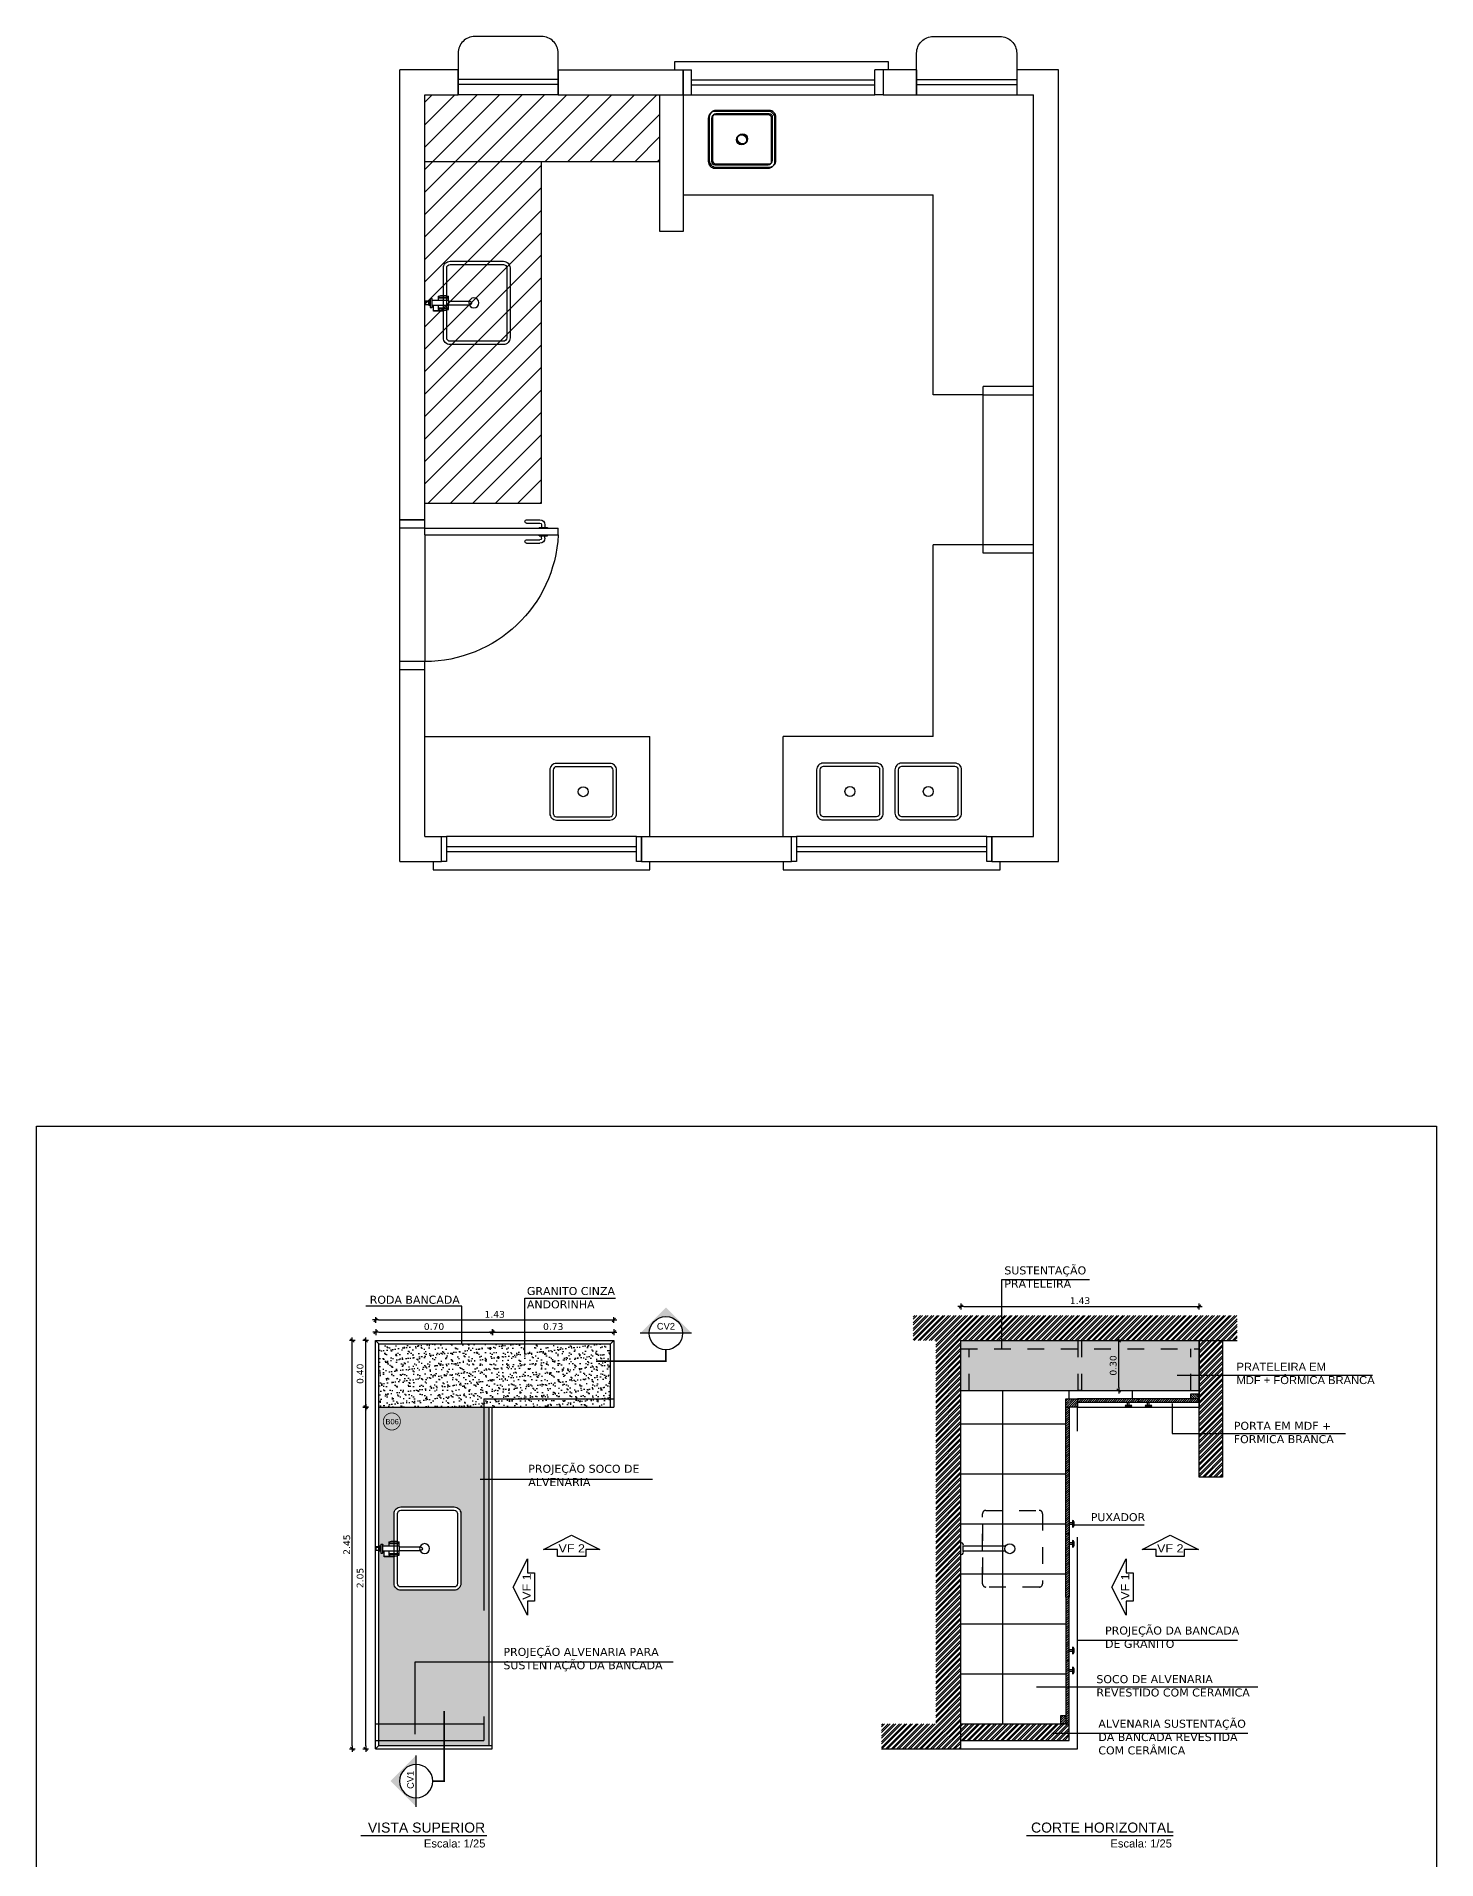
# Model space of a CAD drawing. Extents: x -36 to 357, y 137 to 237.
# Drawn here: x 5.25 to 13.65, y 149.38 to 160.32 of the extents above; entities that cross this region are included whole.
import ezdxf

# ---------------------------------------------------------------- set-up
doc = ezdxf.new("R2010")
doc.units = 0
doc.header["$LTSCALE"] = 0.01
for name, pattern in [('CONTINU', [0]), ('DASHDOT', [25.4, 12.7, -6.35, 0, -6.35]), ('HIDDEN', [9.525, 6.35, -3.175])]:
    doc.linetypes.add(name, pattern=pattern)
doc.layers.get('0').update_dxf_attribs({"linetype": 'CONTINUOUS'})
doc.layers.get('DEFPOINTS').update_dxf_attribs({"linetype": 'CONTINUOUS'})
for name, color, linetype in [('01', 1, 'CONTINUOUS'), ('A-AREAS', 2, 'CONTINUOUS'), ('A-COTAS', 1, 'CONTINUOUS'), ('A-HACHURAPARED', 254, 'CONTINUOUS'), ('A-PORTA', 3, 'CONTINUOUS'), ('A-SOLEIRA', 1, 'CONTINUOUS'), ('AR-ALV', 5, 'CONTINUOUS'), ('AR-BNC', 251, 'CONTINUOUS'), ('AR-PRJ-COB', 2, 'HIDDEN'), ('ARQ-ALV-CORTE', 3, 'CONTINUOUS'), ('ARQ-ALV-VISTA2', 2, 'CONTINUOUS'), ('ARQ-BNC-VISTA', 1, 'CONTINUOUS'), ('ARQ-CTA-1_025', 1, 'CONTINUOUS'), ('ARQ-EQP-VISTA', 1, 'CONTINUOUS'), ('ARQ-SMB-1_025', 1, 'CONTINUOUS'), ('ARQ-SMB-1_100', 1, 'CONTINUOUS'), ('ARQ-TXT-1_025', 2, 'CONTINUOUS'), ('ARQ-TXT-1_075', 2, 'CONTINUOUS'), ('ARQ_CORTE1', 3, 'CONTINUOUS'), ('BL-SAN-01', 1, 'CONTINUOUS'), ('REV-FNDE', 10, 'CONTINUOUS')]:
    doc.layers.add(name, color=color, linetype=linetype)
doc.styles.add('A16-E50', font='arial.ttf', dxfattribs={"height": 0.08})
doc.styles.add('A26', font='arial.ttf', dxfattribs={"height": 0.26})
doc.styles.add('ESC-50-A20', font='arial.ttf', dxfattribs={"height": 0.1})
doc.styles.add('FNDE Texto Cota 0025', font='verdana.ttf', dxfattribs={"height": 0.04})
doc.dimstyles.new('FNDE 1-0025', dxfattribs={"dimscale": 5, "dimtxt": 0.04, "dimasz": 0.0035, "dimexe": 0.15, "dimexo": 0.15, "dimgap": 0.0025, "dimtad": 1, "dimzin": 1, "dimdsep": 46, "dimtxsty": 'FNDE Texto Cota 0025', "dimblk": 'tic', "dimcen": 0.015, "dimdle": 0.15, "dimse1": 1, "dimse2": 1, "dimclrd": 251, "dimclre": 251, "dimclrt": 256, "dimaunit": 1, "dimadec": 3, "dimazin": 0, "dimtfac": 1, "dimtix": 1, "dimtmove": 2, "dimatfit": 3, "dimfxl": 0.15, "dimtvp": 1, "dimtolj": 1, "dimtzin": 0, "dimarcsym": 0})
pattern_1 = [(37.5, (43.05877, -20.55832), (-0.001600031, 0.048941324), [0, -0.038608, 0, -0.04318, 0, -0.041275]), (7.5, (43.05877, -20.55832), (0.044952328, 0.07168251), [0, -0.020828, 0, -0.034798, 0, -0.013335]), (327.5, (43.027527, -20.55832), (0.079099237, 0.000143718), [0, -0.0127, 0, -0.04572, 0, -0.05969]), (317.5, (43.02753, -20.55832), (0.076355645, 0.022292932), [0, -0.00635, 0, -0.029972, 0, -0.03429])]
pattern_2 = [(45, (40.482334, 2.232962), (-0.0067351921, 0.0067351921), [])]
pattern_3 = [(45, (0, -4.965189), (-0.0067351921, 0.0067351921), [])]

# ---------------------------------------------------------------- blocks, each defined once
blk = doc.blocks.new('cuba50x40')
at = {"layer": 'ARQ-EQP-VISTA'}
for points in [[(0.563, 0.04), (0.563, 0.36, 0.414214), (0.523, 0.4), (0.103, 0.4, 0.414214), (0.063, 0.36), (0.063, 0.04, 0.414214), (0.103, 0), (0.523, 0, 0.414214)], [(0.543, 0.04), (0.543, 0.36, 0.414214), (0.523, 0.38), (0.103, 0.38, 0.414214), (0.083, 0.36), (0.083, 0.04, 0.414214), (0.103, 0.02), (0.523, 0.02, 0.414214)]]:
    blk.add_lwpolyline(points, format="xyb", close=True, dxfattribs=at)
blk.add_circle((0.313, 0.183), 0.03, dxfattribs=at)
blk = doc.blocks.new('torneira eletrica')
at = {"layer": 'AR-BNC'}
blk.add_line((217.617, -40.824), (217.587, -40.824), dxfattribs=at)
at = {"layer": 'BL-SAN-01', "linetype": 'CONTINU'}
for p, q in [((217.557, -40.854), (217.532, -40.854)), ((217.538, -40.854), (217.538, -40.914)), ((217.542, -40.854), (217.542, -40.914)), ((217.612, -40.854), (217.587, -40.854)), ((217.602, -40.854), (217.602, -40.914)), ((217.606, -40.854), (217.606, -40.914)), ((217.557, -40.914), (217.532, -40.914)), ((217.612, -40.914), (217.587, -40.914))]:
    blk.add_line(p, q, dxfattribs=at)
for points in [[(217.557, -40.796), (217.587, -40.796)], [(217.557, -40.804), (217.557, -40.796)], [(217.562, -40.774), (217.563, -40.773)], [(217.562, -40.796), (217.562, -40.774)], [(217.562, -40.774), (217.582, -40.774)], [(217.562, -40.795), (217.582, -40.795)], [(217.563, -40.773), (217.565, -40.773)], [(217.563, -40.774), (217.563, -40.795)], [(217.565, -40.773), (217.581, -40.773)], [(217.583, -40.774), (217.581, -40.773)], [(217.582, -40.774), (217.582, -40.795)], [(217.583, -40.795), (217.582, -40.795)], [(217.583, -40.796), (217.583, -40.774)], [(217.587, -40.804), (217.587, -40.796)], [(217.545, -40.804), (217.545, -40.815)], [(217.545, -40.804), (217.599, -40.804)], [(217.598, -40.816), (217.547, -40.816)], [(217.557, -40.914), (217.557, -40.816)], [(217.587, -40.914), (217.587, -40.816)], [(217.599, -40.804), (217.599, -40.815)], [(217.557, -40.914), (217.587, -40.914)], [(217.562, -40.914), (217.562, -41.043)], [(217.583, -40.914), (217.583, -41.043)], [(217.571, -41.053), (217.572, -41.053)]]:
    blk.add_lwpolyline(points, dxfattribs=at)
for points in [[(217.545, -40.815, 0.414208), (217.547, -40.816)], [(217.598, -40.816, 0.414212), (217.599, -40.815)], [(217.562, -41.043, 1), (217.583, -41.043)]]:
    blk.add_lwpolyline(points, format="xyb", dxfattribs=at)
blk.add_lwpolyline([(217.617, -40.884), (217.622, -40.884), (217.622, -40.824), (217.617, -40.824)], close=True, dxfattribs=at)
for centre, start, end in [((217.619, -40.884), 161.144, 198.9933), ((217.525, -40.884), 341.0067, 18.856)]:
    blk.add_arc(centre, 0.0925, start, end, dxfattribs=at)
blk = doc.blocks.new('tic')
at = {"color": 251}
for p, q in [((-1, 0), (1, 0)), ((0, -1), (0, 1))]:
    blk.add_line(p, q, dxfattribs=at)
blk.add_line((-0.6, -0.6), (0.6, 0.6))
blk = doc.blocks.new('*D27')
at = {"layer": 'ARQ-CTA-1_025', "color": 251, "lineweight": -2}
blk.add_line((7.227, 150.062), (7.227, 152.077), dxfattribs=at)
at = {"layer": 'DEFPOINTS', "color": 0}
for p in [(7.227, 152.095), (7.306, 152.095, -2), (7.286, 150.045, -2)]:
    blk.add_point(p, dxfattribs=at)
at = {"layer": 'ARQ-CTA-1_025', "color": 251, "lineweight": -2, "xscale": 0.0175, "yscale": 0.0175, "zscale": 0.0175}
for p, rotation in [((7.227, 152.095), 90), ((7.227, 150.045), 270)]:
    blk.add_blockref('tic', p, dxfattribs=dict(at, rotation=rotation))
at = {"layer": 'ARQ-CTA-1_025', "insert": (7.194, 151.07), "char_height": 0.04, "attachment_point": 5, "rotation": 90, "style": 'FNDE Texto Cota 0025'}
blk.add_mtext('\\A1;2.05', dxfattribs=at)
blk = doc.blocks.new('*D28')
at = {"layer": 'ARQ-CTA-1_025', "color": 251, "lineweight": -2}
blk.add_line((7.227, 152.112), (7.227, 152.477), dxfattribs=at)
at = {"layer": 'DEFPOINTS', "color": 0}
for p in [(7.227, 152.495), (7.286, 152.495, -2), (7.306, 152.095, -2)]:
    blk.add_point(p, dxfattribs=at)
at = {"layer": 'ARQ-CTA-1_025', "color": 251, "lineweight": -2, "xscale": 0.0175, "yscale": 0.0175, "zscale": 0.0175}
for p, rotation in [((7.227, 152.495), 90), ((7.227, 152.095), 270)]:
    blk.add_blockref('tic', p, dxfattribs=dict(at, rotation=rotation))
at = {"layer": 'ARQ-CTA-1_025', "insert": (7.194, 152.295), "char_height": 0.04, "attachment_point": 5, "rotation": 90, "style": 'FNDE Texto Cota 0025'}
blk.add_mtext('\\A1;0.40', dxfattribs=at)
blk = doc.blocks.new('*D29')
at = {"layer": 'ARQ-CTA-1_025', "color": 251, "lineweight": -2}
blk.add_line((7.147, 150.062), (7.147, 152.477), dxfattribs=at)
at = {"layer": 'DEFPOINTS', "color": 0}
for p in [(7.147, 152.495), (7.3, 152.495, -2), (7.3, 150.045, -2)]:
    blk.add_point(p, dxfattribs=at)
at = {"layer": 'ARQ-CTA-1_025', "color": 251, "lineweight": -2, "xscale": 0.0175, "yscale": 0.0175, "zscale": 0.0175}
for p, rotation in [((7.147, 152.495), 90), ((7.147, 150.045), 270)]:
    blk.add_blockref('tic', p, dxfattribs=dict(at, rotation=rotation))
at = {"layer": 'ARQ-CTA-1_025', "insert": (7.114, 151.27), "char_height": 0.04, "attachment_point": 5, "rotation": 90, "style": 'FNDE Texto Cota 0025'}
blk.add_mtext('\\A1;2.45', dxfattribs=at)
blk = doc.blocks.new('*D30')
at = {"layer": 'ARQ-CTA-1_025', "color": 251, "lineweight": -2}
blk.add_line((7.305, 152.545), (7.97, 152.545), dxfattribs=at)
at = {"layer": 'DEFPOINTS', "color": 0}
for p in [(7.987, 152.545), (7.287, 152.444, -2), (7.987, 152.044, -2)]:
    blk.add_point(p, dxfattribs=at)
at = {"layer": 'ARQ-CTA-1_025', "color": 251, "lineweight": -2, "xscale": 0.0175, "yscale": 0.0175, "zscale": 0.0175, "rotation": 180}
blk.add_blockref('tic', (7.287, 152.545), dxfattribs=at)
at = {"layer": 'ARQ-CTA-1_025', "color": 251, "lineweight": -2, "xscale": 0.0175, "yscale": 0.0175, "zscale": 0.0175}
blk.add_blockref('tic', (7.987, 152.545), dxfattribs=at)
at = {"layer": 'ARQ-CTA-1_025', "insert": (7.637, 152.578), "char_height": 0.04, "attachment_point": 5, "style": 'FNDE Texto Cota 0025'}
blk.add_mtext('\\A1;0.70', dxfattribs=at)
blk = doc.blocks.new('*D31')
at = {"layer": 'ARQ-CTA-1_025', "color": 251, "lineweight": -2}
blk.add_line((8.005, 152.545), (8.7, 152.545), dxfattribs=at)
at = {"layer": 'DEFPOINTS', "color": 0}
for p in [(8.717, 152.545), (8.717, 152.444, -2), (7.987, 152.044, -2)]:
    blk.add_point(p, dxfattribs=at)
at = {"layer": 'ARQ-CTA-1_025', "color": 251, "lineweight": -2, "xscale": 0.0175, "yscale": 0.0175, "zscale": 0.0175, "rotation": 180}
blk.add_blockref('tic', (7.987, 152.545), dxfattribs=at)
at = {"layer": 'ARQ-CTA-1_025', "color": 251, "lineweight": -2, "xscale": 0.0175, "yscale": 0.0175, "zscale": 0.0175}
blk.add_blockref('tic', (8.717, 152.545), dxfattribs=at)
at = {"layer": 'ARQ-CTA-1_025', "insert": (8.352, 152.578), "char_height": 0.04, "attachment_point": 5, "style": 'FNDE Texto Cota 0025'}
blk.add_mtext('\\A1;0.73', dxfattribs=at)
blk = doc.blocks.new('*D32')
at = {"layer": 'ARQ-CTA-1_025', "color": 251, "lineweight": -2}
blk.add_line((7.304, 152.618), (8.699, 152.618), dxfattribs=at)
at = {"layer": 'DEFPOINTS', "color": 0}
for p in [(8.716, 152.618), (7.286, 152.41, -2), (8.716, 152.41, -2)]:
    blk.add_point(p, dxfattribs=at)
at = {"layer": 'ARQ-CTA-1_025', "color": 251, "lineweight": -2, "xscale": 0.0175, "yscale": 0.0175, "zscale": 0.0175, "rotation": 180}
blk.add_blockref('tic', (7.286, 152.618), dxfattribs=at)
at = {"layer": 'ARQ-CTA-1_025', "color": 251, "lineweight": -2, "xscale": 0.0175, "yscale": 0.0175, "zscale": 0.0175}
blk.add_blockref('tic', (8.716, 152.618), dxfattribs=at)
at = {"layer": 'ARQ-CTA-1_025', "insert": (8.001, 152.651), "char_height": 0.04, "attachment_point": 5, "style": 'FNDE Texto Cota 0025'}
blk.add_mtext('\\A1;1.43', dxfattribs=at)
blk = doc.blocks.new('FNDE-Ind Corte-1_025')
blk.add_hatch(color=251).paths.add_polyline_path([(242.46, -6.253), (242.514, -6.253, -1), (242.714, -6.253), (242.768, -6.253), (242.614, -6.099)])
at = {"color": 251, "linetype": 'Continuous'}
blk.add_line((242.768, -6.253), (242.46, -6.253), dxfattribs=at)
blk.add_circle((242.614, -6.253), 0.1, dxfattribs=at)
blk = doc.blocks.new('A$C24323779')
at = {"layer": 'ARQ-EQP-VISTA'}
for points in [[(0.04, 0), (0.3, 0, 0.414214), (0.34, 0.04), (0.34, 0.36, 0.414214), (0.3, 0.4), (0.04, 0.4, 0.414214), (0, 0.36), (0, 0.04, 0.414214)], [(0.04, 0.02), (0.3, 0.02, 0.414214), (0.32, 0.04), (0.32, 0.36, 0.414214), (0.3, 0.38), (0.04, 0.38, 0.414214), (0.02, 0.36), (0.02, 0.04, 0.414214)]]:
    blk.add_lwpolyline(points, format="xyb", close=True, dxfattribs=at)
blk.add_circle((0.17, 0.2), 0.03, dxfattribs=at)
blk = doc.blocks.new('P-PM801')
at = {"layer": 'A-PORTA', "color": 1}
for p, q in [((-0.095, 0.835), (-0.095, 0.885)), ((-0.095, 0.885), (-0.09, 0.885)), ((-0.045, 0.885), (-0.05, 0.885)), ((-0.045, 0.835), (-0.045, 0.885)), ((-0.14, 0.76), (-0.14, 0.84)), ((-0.12, 0.76), (-0.12, 0.84)), ((-0.11, 0.87), (-0.095, 0.87)), ((-0.11, 0.85), (-0.095, 0.85)), ((-0.095, 0.835), (-0.09, 0.835)), ((-0.045, 0.835), (-0.05, 0.835)), ((-0.03, 0.87), (-0.045, 0.87)), ((-0.03, 0.85), (-0.045, 0.85)), ((-0.02, 0.76), (-0.02, 0.84)), ((0, 0.76), (0, 0.84))]:
    blk.add_line(p, q, dxfattribs=at)
at = {"layer": 'A-PORTA', "color": 0}
for p, q in [((-0.09, 0.15), (-0.09, 0.95)), ((-0.09, 0.95), (-0.05, 0.95)), ((-0.05, 0.15), (-0.05, 0.95)), ((-0.9, 0.15), (-0.9, 0)), ((-0.9, 0.15), (-0.85, 0.15)), ((-0.85, 0.15), (-0.85, 0)), ((-0.09, 0.15), (-0.05, 0.15)), ((-0.05, 0.15), (-0.05, 0)), ((-0.05, 0.15), (0, 0.15)), ((0, 0.15), (0, 0)), ((-0.05, 0), (0, 0)), ((-0.9, 0), (-0.85, 0))]:
    blk.add_line(p, q, dxfattribs=at)
at = {"layer": 'A-PORTA', "color": 1}
for centre, radius, start, end in [((-0.05, 0.151), 0.8, 92.866, 180.0717), ((-0.11, 0.84), 0.03, 90, 180), ((-0.11, 0.84), 0.01, 90, 180), ((-0.03, 0.84), 0.03, 0, 90), ((-0.03, 0.84), 0.01, 0, 90), ((-0.13, 0.76), 0.01, 180, 0), ((-0.01, 0.76), 0.01, 180, 360)]:
    blk.add_arc(centre, radius, start, end, dxfattribs=at)
blk = doc.blocks.new('GUICHÊ')
at = {"layer": 'ARQ-EQP-VISTA'}
for p, q in [((0.59, 0), (-0.01, 0)), ((0.59, -0.061), (-0.01, -0.061)), ((0.59, -0.091), (-0.01, -0.091))]:
    blk.add_line(p, q, dxfattribs=at)
blk.add_lwpolyline([(0.59, 0), (0.59, -0.25, -0.414214), (0.49, -0.35), (0.09, -0.35, -0.414214), (-0.01, -0.25), (-0.01, 0)], format="xyb", dxfattribs=at)
blk = doc.blocks.new('*D276')
at = {"layer": 'ARQ-CTA-1_025', "color": 251, "lineweight": -2}
blk.add_line((11.744, 152.212), (11.744, 152.477), dxfattribs=at)
at = {"layer": 'DEFPOINTS', "color": 0}
for p in [(11.744, 152.495), (12.227, 152.495, -2), (11.827, 152.195, -2)]:
    blk.add_point(p, dxfattribs=at)
at = {"layer": 'ARQ-CTA-1_025', "color": 251, "lineweight": -2, "xscale": 0.0175, "yscale": 0.0175, "zscale": 0.0175}
for p, rotation in [((11.744, 152.495), 90), ((11.744, 152.195), 270)]:
    blk.add_blockref('tic', p, dxfattribs=dict(at, rotation=rotation))
at = {"layer": 'ARQ-CTA-1_025', "insert": (11.711, 152.345), "char_height": 0.04, "attachment_point": 5, "rotation": 90, "style": 'FNDE Texto Cota 0025'}
blk.add_mtext('\\A1;0.30', dxfattribs=at)
blk = doc.blocks.new('*D277')
at = {"layer": 'ARQ-CTA-1_025', "color": 251, "lineweight": -2}
blk.add_line((10.815, 152.699), (12.21, 152.699), dxfattribs=at)
at = {"layer": 'DEFPOINTS', "color": 0}
for p in [(12.227, 152.699), (10.797, 152.495, -2), (12.227, 152.495, -2)]:
    blk.add_point(p, dxfattribs=at)
at = {"layer": 'ARQ-CTA-1_025', "color": 251, "lineweight": -2, "xscale": 0.0175, "yscale": 0.0175, "zscale": 0.0175, "rotation": 180}
blk.add_blockref('tic', (10.797, 152.699), dxfattribs=at)
at = {"layer": 'ARQ-CTA-1_025', "color": 251, "lineweight": -2, "xscale": 0.0175, "yscale": 0.0175, "zscale": 0.0175}
blk.add_blockref('tic', (12.227, 152.699), dxfattribs=at)
at = {"layer": 'ARQ-CTA-1_025', "insert": (11.512, 152.733), "char_height": 0.04, "attachment_point": 5, "style": 'FNDE Texto Cota 0025'}
blk.add_mtext('\\A1;1.43', dxfattribs=at)

msp = doc.modelspace()

# ---------------------------------------------------------------- hatches: boundary and pattern name
at = {"layer": '01'}
h = msp.add_hatch(dxfattribs=at)
h.set_pattern_fill('ANSI31', color=10, scale=0.03)
h.set_pattern_definition([(45, (71.86671, -15.4297), (-0.06735192, 0.06735192), [])])
h.paths.add_polyline_path([(8.2819, 157.5181), (7.5819, 157.5181), (7.5819, 159.9681), (8.9919, 159.9681), (8.9919, 159.5681), (8.2819, 159.5681)])
h = msp.add_hatch(dxfattribs=at)
h.set_pattern_fill('ANSI32', color=251, scale=0.0025)
h.set_pattern_definition([(45, (15.21236, -22.999556), (-0.0168379802, 0.0168379802), []), (45, (15.223584, -22.999556), (-0.0168379802, 0.0168379802), [])])
h.paths.add_polyline_path([(12.3672, 152.4947), (12.2272, 152.4947), (12.2272, 151.6747), (12.3672, 151.6747)], flags=17)
h.paths.add_polyline_path([(11.4472, 150.1947), (10.7972, 150.1947), (10.7972, 150.0947), (11.4472, 150.0947)], flags=17)
h.paths.add_polyline_path([(12.4547, 152.6447), (10.5109, 152.6447), (10.5109, 152.4947), (10.6462, 152.4947), (10.6462, 150.1947), (10.3209, 150.1947), (10.3209, 150.0447), (10.7962, 150.0447), (10.7962, 150.0647), (10.7972, 152.4947), (12.4547, 152.4947)])
h = msp.add_hatch(dxfattribs=at)
h.set_pattern_fill('ANSI31', color=251, scale=0.003)
h.set_pattern_definition(pattern_3)
h.paths.add_polyline_path([(11.4972, 152.1447), (11.4972, 152.0947), (11.4272, 152.0947), (11.4272, 152.1447)])
h = msp.add_hatch(dxfattribs=at)
h.set_pattern_fill('ANSI31', color=251, scale=0.003)
h.set_pattern_definition(pattern_3)
h.paths.add_polyline_path([(12.2272, 152.1247), (12.2272, 152.1447), (11.4972, 152.1447), (11.4972, 152.1247)])
h = msp.add_hatch(dxfattribs=at)
h.set_pattern_fill('ANSI31', color=251, scale=0.003, angle=-90)
h.set_pattern_definition([(315, (-135.784582, 123.089529), (0.0067351921, 0.0067351921), [])])
h.paths.add_polyline_path([(12.1772, 152.1747), (12.1772, 152.1447), (12.2272, 152.1447), (12.2272, 152.1747)])
h = msp.add_hatch(dxfattribs=at)
h.set_pattern_fill('ANSI31', color=251, scale=0.003)
h.set_pattern_definition([(45, (40.482334, 3.372962), (-0.0067351921, 0.0067351921), [])])
h.paths.add_polyline_path([(11.4272, 151.7147), (11.4472, 151.7147), (11.4472, 152.0947), (11.4272, 152.0947)])
h = msp.add_hatch(dxfattribs=at)
h.set_pattern_fill('ANSI31', color=251, scale=0.003)
h.set_pattern_definition([(45, (40.482334, 2.992962), (-0.0067351921, 0.0067351921), [])])
h.paths.add_polyline_path([(11.4272, 151.3347), (11.4472, 151.3347), (11.4472, 151.7147), (11.4272, 151.7147)])
h = msp.add_hatch(dxfattribs=at)
h.set_pattern_fill('ANSI31', color=251, scale=0.003)
h.set_pattern_definition([(45, (40.482334, 2.612962), (-0.0067351921, 0.0067351921), [])])
h.paths.add_polyline_path([(11.4272, 150.9547), (11.4472, 150.9547), (11.4472, 151.3347), (11.4272, 151.3347)])
h = msp.add_hatch(dxfattribs=at)
h.set_pattern_fill('ANSI31', color=251, scale=0.003)
h.set_pattern_definition(pattern_2)
h.paths.add_polyline_path([(11.4272, 150.6797), (11.4472, 150.6797), (11.4472, 150.9547), (11.4272, 150.9547)])
h = msp.add_hatch(dxfattribs=at)
h.set_pattern_fill('ANSI31', color=251, scale=0.003)
h.set_pattern_definition(pattern_2)
h.paths.add_polyline_path([(11.4472, 150.6797), (11.4272, 150.6797), (11.4272, 150.1947), (11.4472, 150.1947)])
h = msp.add_hatch(dxfattribs=at)
h.set_pattern_fill('ANSI31', color=251, scale=0.003)
h.set_pattern_definition(pattern_2)
h.paths.add_polyline_path([(11.3972, 150.1947), (11.4272, 150.1947), (11.4272, 150.2447), (11.3972, 150.2447)])
at = {"layer": 'A-AREAS'}
h = msp.add_hatch(color=254, dxfattribs=at)
h.dxf.hatch_style = 1
h.paths.add_polyline_path([(12.2272, 152.4447), (12.1772, 152.4447), (12.1772, 152.1947), (12.2272, 152.1947)])
h.paths.add_polyline_path([(12.2272, 152.4947), (11.5217, 152.4947), (11.5217, 152.4447), (12.2272, 152.4447)])
h.paths.add_polyline_path([(12.1772, 152.4447), (11.5217, 152.4447), (11.5217, 152.1947), (12.1772, 152.1947)])
h.paths.add_polyline_path([(11.5017, 152.4947), (10.7972, 152.4947), (10.7972, 152.4447), (11.5017, 152.4447)])
h.paths.add_polyline_path([(11.5017, 152.4447), (10.8472, 152.4447), (10.8472, 152.1947), (11.5017, 152.1947)])
h.paths.add_polyline_path([(10.8472, 152.4447), (10.7972, 152.4447), (10.7972, 152.1947), (10.8472, 152.1947)])
h = msp.add_hatch(color=254, dxfattribs=at)
h.dxf.hatch_style = 1
h.paths.add_polyline_path([(11.5017, 152.1947), (11.5217, 152.1947), (11.5217, 152.4947), (11.5017, 152.4947)])
at = {"layer": 'A-HACHURAPARED'}
h = msp.add_hatch(dxfattribs=at)
h.set_pattern_fill('AR-SAND', color=252, scale=0.001)
h.set_pattern_definition(pattern_1)
h.paths.add_polyline_path([(8.6965, 152.4747), (7.3065, 152.4747), (7.3065, 152.0947), (7.9165, 152.0947), (7.9165, 152.1647), (8.6965, 152.1647)])
h.paths.add_polyline_path([(8.6965, 152.1647), (7.9165, 152.1647), (7.9165, 152.0947), (8.6965, 152.0947)], flags=17)
h = msp.add_hatch(dxfattribs=at)
h.set_pattern_fill('AR-SAND', color=252, scale=0.001)
h.set_pattern_definition(pattern_1)
h.paths.add_polyline_path([(7.9165, 152.0947), (7.3065, 152.0947), (7.3065, 150.1947), (7.8365, 150.1947), (7.8365, 150.0947), (7.3065, 150.0947), (7.3065, 150.0647), (7.9165, 150.0647)])
h.paths.add_polyline_path([(7.4377, 150.9955, -0.4142136), (7.3977, 151.0355), (7.3977, 151.1953), (7.3377, 151.1953), (7.3377, 151.2003), (7.3377, 151.2305), (7.3297, 151.2305), (7.3297, 151.2185), (7.3177, 151.2185), (7.3177, 151.2305), (7.31, 151.2305), (7.31, 151.2605), (7.3177, 151.2605), (7.3177, 151.2725), (7.3297, 151.2725), (7.3297, 151.2605), (7.3678, 151.2605), (7.3678, 151.2859, -0.0824602), (7.3977, 151.2909), (7.3977, 151.4555, -0.4142136), (7.4377, 151.4955), (7.7577, 151.4955, -0.4142136), (7.7977, 151.4555), (7.7977, 151.0355, -0.4142136), (7.7577, 150.9955)], flags=16)
h.paths.add_polyline_path([(7.4377, 151.0155, -0.4142136), (7.4177, 151.0355), (7.4177, 151.2025, -0.1376512), (7.3678, 151.2052), (7.3678, 151.2152), (7.4177, 151.2153), (7.4177, 151.4555, -0.4142136), (7.4377, 151.4755), (7.7577, 151.4755, -0.4142136), (7.7777, 151.4555), (7.7777, 151.0355, -0.4142136), (7.7577, 151.0155)], flags=0)
h.paths.add_polyline_path([(7.5527, 151.2352), (7.4278, 151.2352), (7.4278, 151.2605), (7.4278, 151.2798), (7.4278, 151.2798), (7.4278, 151.2605), (7.4278, 151.2605), (7.4278, 151.2559), (7.5527, 151.2559, -0.8381104), (7.6109, 151.2455, -0.8381429)], flags=0)
h.paths.add_polyline_path([(7.8365, 150.1947), (7.3065, 150.1947), (7.3065, 150.0947), (7.8365, 150.0947)], flags=17)
h.paths.add_polyline_path([(7.9665, 152.0947), (7.9165, 152.0947), (7.9165, 150.0647), (7.9665, 150.0647)])
at = {"layer": 'ARQ-SMB-1_100'}
h = msp.add_hatch(color=252, dxfattribs=at)
edge = h.paths.add_edge_path()
edge.add_arc((7.384, 152.0087), 0.0536, 0, 360)
edge = h.paths.add_edge_path(flags=17)
edge.add_arc((7.384, 152.0087), 0.0489, 0, 360)

# ---------------------------------------------------------------- linework, layer by layer
at = {"color": 1}
for p, q in [((11.0656, 151.2605, -2), (10.8113, 151.2605, -2)), ((10.8113, 151.2305, -2), (10.8113, 151.2605, -2)), ((11.0656, 151.2305, -2), (10.8113, 151.2305, -2))]:
    msp.add_line(p, q, dxfattribs=at)
msp.add_lwpolyline([(5.2524, 153.781), (13.6504, 153.781), (13.6504, 143.7971), (5.2524, 143.7971)], close=True)
for centre, start, end in [((10.7994, 151.2671, -2), 331.26107, 81.86903), ((10.7994, 151.224, -2), 278.13097, 28.73893)]:
    msp.add_arc(centre, 0.0136, start, end, dxfattribs=at)
at = {"layer": '01', "linetype": 'HIDDEN', "ltscale": 0.5}
for p, q in [((10.7972, 152.4447, -2), (12.2272, 152.4447, -2)), ((10.8472, 152.1947, -2), (10.8472, 152.4447, -2))]:
    msp.add_line(p, q, dxfattribs=at)
at = {"layer": '01', "color": 253}
for p, q in [((11.0472, 152.1947, -2), (11.0472, 150.1947, -2)), ((11.4472, 152.1447, -2), (11.4472, 152.1947, -2)), ((11.8272, 152.1447, -2), (11.8272, 152.1947, -2)), ((10.7972, 151.9947, -2), (11.4272, 151.9947, -2)), ((10.7972, 151.6947, -2), (11.4272, 151.6947, -2)), ((10.7972, 151.3947, -2), (11.4272, 151.3947, -2)), ((10.7972, 151.0947, -2), (11.4272, 151.0947, -2)), ((10.7972, 150.7947, -2), (11.4272, 150.7947, -2)), ((10.7972, 150.4947, -2), (11.4272, 150.4947, -2)), ((11.4472, 150.1947, -2), (11.4472, 150.1947, -2))]:
    msp.add_line(p, q, dxfattribs=at)
at = {"layer": '01', "color": 251, "linetype": 'HIDDEN', "ltscale": 0.5}
msp.add_line((10.9265, 151.393, -2), (10.9265, 151.098, -2), dxfattribs=at)
at = {"layer": '01', "linetype": 'HIDDEN', "ltscale": 0.5, "elevation": -2}
msp.add_lwpolyline([(11.5017, 152.4947), (11.5217, 152.4947), (11.5217, 152.1942), (11.5017, 152.1942)], close=True, dxfattribs=at)
msp.add_lwpolyline([(12.1772, 152.1947), (12.1772, 152.4447)], dxfattribs=at)
at = {"layer": '01', "color": 251, "linetype": 'HIDDEN', "ltscale": 0.5, "elevation": -2}
msp.add_lwpolyline([(10.9473, 151.4755), (11.2673, 151.4755, -0.4142136), (11.2873, 151.4555), (11.2873, 151.0355, -0.4142136), (11.2673, 151.0155), (10.9473, 151.0155, -0.4142136), (10.9273, 151.0355), (10.9273, 151.4555, -0.4142136)], format="xyb", close=True, dxfattribs=at)
at = {"layer": 'A-AREAS', "linetype": 'Continuous'}
for p, q in [((7.2865, 150.0447, -2), (7.2865, 152.4947, -2)), ((7.2865, 152.4947, -2), (8.7165, 152.4947, -2)), ((7.3065, 152.4747, -2), (7.2865, 152.4947, -2)), ((7.3065, 150.0647, -2), (7.3065, 152.4747, -2)), ((8.7165, 152.4947, -2), (8.7165, 152.0947, -2)), ((12.2272, 152.4947, -2), (12.2272, 152.0947, -2)), ((7.3065, 152.0947, -2), (8.7165, 152.0947, -2)), ((7.9665, 152.0947, -2), (7.9665, 150.0647, -2)), ((7.9865, 150.0447, -2), (7.9865, 152.0947, -2)), ((7.3065, 150.0647, -2), (7.2865, 150.0447, -2)), ((7.3065, 150.0647, -2), (7.9865, 150.0647, -2)), ((7.2865, 150.0447, -2), (7.9865, 150.0447, -2))]:
    msp.add_line(p, q, dxfattribs=at)
at = {"layer": 'A-AREAS'}
msp.add_line((10.7972, 152.1947, -2), (12.2272, 152.1947, -2), dxfattribs=at)
at = {"layer": 'A-COTAS'}
for p, q in [((11.8223, 152.1048, -2), (11.7821, 152.1048, -2)), ((11.8143, 152.0968, -2), (11.7901, 152.0968, -2)), ((11.7972, 152.1048, -2), (11.7972, 152.1247, -2)), ((11.8072, 152.1048, -2), (11.8072, 152.1247, -2)), ((11.9423, 152.1048, -2), (11.9021, 152.1048, -2)), ((11.9343, 152.0968, -2), (11.9101, 152.0968, -2)), ((11.9172, 152.1048, -2), (11.9172, 152.1247, -2)), ((11.9272, 152.1048, -2), (11.9272, 152.1247, -2)), ((11.4671, 151.3997, -2), (11.4472, 151.3997, -2)), ((11.4671, 151.3897, -2), (11.4472, 151.3897, -2)), ((11.4671, 151.4148, -2), (11.4671, 151.3746, -2)), ((11.4751, 151.4068, -2), (11.4751, 151.3826, -2)), ((11.4671, 151.2797, -2), (11.4472, 151.2797, -2)), ((11.4671, 151.2697, -2), (11.4472, 151.2697, -2)), ((11.4671, 151.2948, -2), (11.4671, 151.2546, -2)), ((11.4751, 151.2868, -2), (11.4751, 151.2626, -2)), ((11.4671, 150.6397, -2), (11.4472, 150.6397, -2)), ((11.4671, 150.6297, -2), (11.4472, 150.6297, -2)), ((11.4671, 150.6548, -2), (11.4671, 150.6146, -2)), ((11.4751, 150.6468, -2), (11.4751, 150.6226, -2)), ((11.4671, 150.5197, -2), (11.4472, 150.5197, -2)), ((11.4671, 150.5097, -2), (11.4472, 150.5097, -2)), ((11.4671, 150.5348, -2), (11.4671, 150.4946, -2)), ((11.4751, 150.5268, -2), (11.4751, 150.5026, -2))]:
    msp.add_line(p, q, dxfattribs=at)
for centre, start, end in [((11.7901, 152.1048, -2), 180, 270), ((11.8143, 152.1048, -2), 270, 0), ((11.9101, 152.1048, -2), 180, 270), ((11.9343, 152.1048, -2), 270, 0), ((11.4671, 151.4068, -2), 0, 90), ((11.4671, 151.3826, -2), 270, 0), ((11.4671, 151.2868, -2), 0, 90), ((11.4671, 151.2626, -2), 270, 0), ((11.4671, 150.6468, -2), 0, 90), ((11.4671, 150.6226, -2), 270, 0), ((11.4671, 150.5268, -2), 0, 90), ((11.4671, 150.5026, -2), 270, 0)]:
    msp.add_arc(centre, 0.008, start, end, dxfattribs=at)
at = {"layer": 'A-SOLEIRA'}
for p, q in [((7.1973, 149.5256), (7.9529, 149.5256)), ((11.1911, 149.5256), (12.0708, 149.5256))]:
    msp.add_line(p, q, dxfattribs=at)
at = {"layer": 'AR-ALV'}
for p, q in [((10.7962, 152.4947, -2), (12.4547, 152.4947, -2)), ((10.7972, 150.0447, -2), (10.7972, 152.4947, -2)), ((10.7972, 150.1947, -2), (11.4472, 150.1947, -2)), ((11.4472, 150.0947, -2), (11.4472, 150.1947, -2)), ((10.7972, 150.0947, -2), (11.4472, 150.0947, -2)), ((10.3209, 150.0447, -2), (10.7962, 150.0447, -2))]:
    msp.add_line(p, q, dxfattribs=at)
at = {"layer": 'AR-ALV', "elevation": -2}
msp.add_lwpolyline([(12.3672, 152.4947), (12.3672, 152.4947), (12.3672, 151.6747), (12.2272, 151.6747), (12.2272, 152.4947)], dxfattribs=at)
at = {"layer": 'AR-PRJ-COB', "color": 1, "ltscale": 20}
for p, q in [((7.9365, 152.1447, -2), (8.7165, 152.1447, -2)), ((7.9365, 152.1447, -2), (7.9365, 150.0947, -2)), ((11.4972, 150.0447, -2), (11.4972, 152.0947, -2)), ((11.4972, 152.0947, -2), (12.2272, 152.0947, -2)), ((7.2865, 150.1947, -2), (7.9365, 150.1947, -2)), ((7.2865, 150.0947, -2), (7.9365, 150.0947, -2)), ((10.7962, 150.0447, -2), (11.4962, 150.0447, -2))]:
    msp.add_line(p, q, dxfattribs=at)
at = {"layer": 'ARQ-ALV-VISTA2', "ltscale": 0.1}
for p, q in [((7.3065, 152.4747, -2), (8.6965, 152.4747, -2)), ((8.6965, 152.4747, -2), (8.7165, 152.4947, -2)), ((8.6965, 152.0947, -2), (8.6965, 152.4747, -2))]:
    msp.add_line(p, q, dxfattribs=at)
at = {"layer": 'ARQ-BNC-VISTA'}
for p, q in [((7.4319, 157.4181), (7.4319, 160.1181)), ((7.7819, 160.1181), (7.4319, 160.1181)), ((7.7819, 159.9681), (7.7819, 160.1181)), ((7.7819, 159.9681), (7.7819, 160.1181)), ((8.3819, 160.1181), (9.1319, 160.1181)), ((8.382, 160.1154), (8.382, 159.9654)), ((8.382, 159.9654), (8.382, 160.1154)), ((9.1319, 160.1181), (9.1819, 160.1181)), ((9.1319, 160.1181), (9.1319, 159.9681)), ((9.1319, 159.9681), (9.1319, 160.1181)), ((9.1819, 159.9681), (9.1819, 160.1181)), ((9.1819, 160.0581), (10.2819, 160.0581)), ((9.1819, 160.0281), (10.2819, 160.0281)), ((10.2819, 159.9681), (10.2819, 160.1181)), ((10.3319, 160.1181), (10.2819, 160.1181)), ((10.5319, 160.1181), (10.3319, 160.1181)), ((10.3319, 160.1181), (10.3319, 159.9681)), ((10.5319, 160.1181), (10.5319, 159.9681)), ((11.3819, 160.1181), (11.1319, 160.1181)), ((11.1319, 160.1181), (11.1319, 159.9681)), ((11.3819, 155.3681), (11.3819, 160.1181)), ((7.5819, 159.9681), (7.7819, 159.9681)), ((7.5819, 157.4181), (7.5819, 159.9681)), ((8.382, 159.9681), (9.1319, 159.9681)), ((9.1319, 159.9681), (9.1819, 159.9681)), ((9.1819, 159.9681), (10.2819, 159.9681)), ((10.3319, 159.9681), (10.2819, 159.9681)), ((10.3319, 159.9681), (10.5319, 159.9681)), ((11.1319, 159.9681), (11.2319, 159.9681)), ((11.2319, 155.5181), (11.2319, 159.9681)), ((7.5819, 159.5681), (8.9919, 159.5681)), ((8.2819, 157.5181), (8.2819, 159.5681)), ((9.1319, 159.3681), (10.6319, 159.3681)), ((10.6319, 158.1681), (10.6319, 159.3681)), ((11.3821, 158.4485), (11.3819, 158.4485)), ((10.9319, 158.1681), (10.6319, 158.1681)), ((10.9319, 157.2181), (10.9319, 158.2181)), ((11.2319, 158.2181), (10.9319, 158.2181)), ((11.2319, 158.1656), (10.9319, 158.1656)), ((7.5819, 157.5181), (8.2819, 157.5181)), ((7.4319, 157.4181), (7.5819, 157.4181)), ((7.4319, 156.5681), (7.4319, 157.3681)), ((7.5819, 157.3281), (7.5819, 156.5681)), ((10.6319, 156.1181), (10.6319, 157.2681)), ((10.9319, 157.2681), (10.6319, 157.2681)), ((11.2319, 157.2681), (10.9319, 157.2681)), ((11.2319, 157.2181), (10.9319, 157.2181)), ((7.4319, 155.3681), (7.4319, 156.5181)), ((7.5819, 156.5181), (7.4319, 156.5181)), ((7.5819, 155.5181), (7.5819, 156.5181)), ((7.5819, 156.1181), (8.9319, 156.1181)), ((8.9319, 155.5181), (8.9319, 156.1181)), ((10.6319, 156.1181), (9.7319, 156.1181)), ((9.7319, 155.5181), (9.7319, 156.1181)), ((7.5819, 155.5181), (7.6819, 155.5181)), ((7.5819, 155.5181), (7.6819, 155.5181)), ((7.6819, 155.3681), (7.6819, 155.5181)), ((7.6819, 155.3681), (7.6819, 155.5181)), ((8.8522, 155.5181), (7.7119, 155.5181)), ((7.7119, 155.4581), (8.8522, 155.4581)), ((7.7119, 155.4281), (8.8522, 155.4281)), ((8.8822, 155.5181), (9.7819, 155.5181)), ((8.8822, 155.3681), (8.8822, 155.5181)), ((8.8822, 155.3681), (8.8822, 155.5181)), ((9.7819, 155.3681), (9.7819, 155.5181)), ((9.7819, 155.3681), (9.7819, 155.5181)), ((10.9522, 155.5181), (9.8119, 155.5181)), ((9.8119, 155.4581), (10.9522, 155.4581)), ((9.8119, 155.4281), (10.9522, 155.4281)), ((10.9822, 155.5181), (11.2319, 155.5181)), ((10.9822, 155.3681), (10.9822, 155.5181)), ((7.4319, 155.3681), (7.6819, 155.3681)), ((8.8822, 155.3681), (9.7819, 155.3681)), ((9.2019, 155.3681), (9.6269, 155.3681)), ((10.9822, 155.3681), (11.3819, 155.3681))]:
    msp.add_line(p, q, dxfattribs=at)
for points in [[(9.0819, 160.1181), (9.0819, 160.1681), (10.3619, 160.1681), (10.3619, 160.1181)], [(9.1319, 159.9681), (9.1319, 159.9681), (9.1319, 159.1481), (8.9919, 159.1481), (8.9919, 159.9681)], [(7.6319, 155.3681), (7.6319, 155.3181), (8.9322, 155.3181), (8.9322, 155.3681)], [(9.7319, 155.3681), (9.7319, 155.3181), (11.0322, 155.3181), (11.0322, 155.3681)]]:
    msp.add_lwpolyline(points, dxfattribs=at)
for points in [[(7.7119, 155.3681), (7.6819, 155.3681), (7.6819, 155.5181), (7.7119, 155.5181)], [(8.8822, 155.3681), (8.8522, 155.3681), (8.8522, 155.5181), (8.8822, 155.5181)], [(9.8119, 155.3681), (9.7819, 155.3681), (9.7819, 155.5181), (9.8119, 155.5181)], [(10.9822, 155.3681), (10.9522, 155.3681), (10.9522, 155.5181), (10.9822, 155.5181)]]:
    msp.add_lwpolyline(points, close=True, dxfattribs=at)
at = {"layer": 'ARQ-EQP-VISTA'}
msp.add_circle((11.0905, 151.2455, -2), 0.03, dxfattribs=at)
at = {"layer": 'ARQ-SMB-1_025', "color": 251, "linetype": 'DASHDOT', "ltscale": 0.15}
for points, elevation in [([(9.0283, 152.4389, 0.01, 0.01, 0), (9.0283, 152.3712, 0.01, 0.01, 0), (8.608, 152.3712, 0, 0, 0)], -2), ([(7.6295, 149.851, 0.01, 0.01, 0), (7.6972, 149.851, 0.01, 0.01, 0), (7.6972, 150.2713, 0, 0, 0)], -1.0185)]:
    msp.add_lwpolyline(points, format="xyseb", dxfattribs=dict(at, elevation=elevation))
at = {"layer": 'ARQ-SMB-1_025', "elevation": -2}
for points in [[(8.378, 151.2415), (8.2935, 151.2415), (8.4625, 151.3276), (8.6315, 151.2415), (8.547, 151.2415), (8.547, 151.1985), (8.378, 151.1985), (8.378, 151.2415)], [(11.9684, 151.2415), (11.8839, 151.2415), (12.0529, 151.3276), (12.2219, 151.2415), (12.1374, 151.2415), (12.1374, 151.1985), (11.9684, 151.1985), (11.9684, 151.2415)], [(8.1976, 150.9307), (8.1976, 150.8462), (8.1116, 151.0152), (8.1976, 151.1842), (8.1976, 151.0997), (8.2406, 151.0997), (8.2406, 150.9307), (8.1976, 150.9307)], [(11.788, 150.9307), (11.788, 150.8462), (11.702, 151.0152), (11.788, 151.1842), (11.788, 151.0997), (11.831, 151.0997), (11.831, 150.9307), (11.788, 150.9307)]]:
    msp.add_lwpolyline(points, dxfattribs=at)
at = {"layer": 'ARQ_CORTE1'}
for p, q in [((11.8622, 152.1447, -2), (11.8622, 152.1247, -2)), ((11.8622, 152.1447, -2), (11.8622, 152.1247, -2)), ((11.8622, 152.1247, -2), (11.8622, 152.1447, -2)), ((11.4472, 151.3347, -2), (11.4272, 151.3347, -2)), ((11.4472, 150.5747, -2), (11.4272, 150.5747, -2))]:
    msp.add_line(p, q, dxfattribs=at)
at = {"layer": 'ARQ_CORTE1', "elevation": -2}
for points in [[(11.4972, 152.1447), (11.4972, 152.0947), (11.4272, 152.0947), (11.4272, 152.1447), (11.4972, 152.1447)], [(12.2272, 152.1447), (12.1772, 152.1447), (12.1772, 152.1747), (12.2272, 152.1747), (12.2272, 152.1447)], [(11.4272, 150.2447), (11.4272, 150.1947), (11.3972, 150.1947), (11.3972, 150.2447), (11.4272, 150.2447)]]:
    msp.add_lwpolyline(points, dxfattribs=at)
for points in [[(12.2272, 152.1247), (12.2272, 152.1447), (11.4972, 152.1447), (11.4972, 152.1247)], [(11.4272, 152.0947), (11.4472, 152.0947), (11.4472, 151.7147), (11.4272, 151.7147)], [(11.4272, 151.7147), (11.4472, 151.7147), (11.4472, 151.3347), (11.4272, 151.3347)], [(11.4272, 151.3347), (11.4472, 151.3347), (11.4472, 150.9547), (11.4272, 150.9547)], [(11.4272, 150.1947), (11.4472, 150.1947), (11.4472, 150.9547), (11.4272, 150.9547)]]:
    msp.add_lwpolyline(points, close=True, dxfattribs=at)

# ---------------------------------------------------------------- block references
at = {"layer": '01', "color": 10, "xscale": -1, "rotation": 269.9999999999931}
msp.add_blockref('cuba50x40', (7.6931, 158.4065), dxfattribs=at)
at = {"layer": 'ARQ-ALV-CORTE', "xscale": -1, "rotation": 89.99999999999329}
msp.add_blockref('torneira eletrica', (-33.4865, 368.8177, -2), dxfattribs=at)
at = {"layer": 'ARQ-BNC-VISTA', "xscale": -1}
for name, p, rotation in [('GUICHÊ', (7.7919, 159.9681), 180), ('torneira eletrica', (-33.1911, 376.2912), 89.9999999999932), ('P-PM801', (7.4319, 157.4181), 269.9999999999565)]:
    msp.add_blockref(name, p, dxfattribs=dict(at, rotation=rotation))
at = {"layer": 'ARQ-BNC-VISTA'}
for name, p, rotation in [('GUICHÊ', (11.1219, 159.9681), 179.9999999999961), ('A$C24323779', (9.2819, 159.8681), 270.0000000000077), ('A$C24323779', (9.2879, 159.8742), 269.977202121132), ('A$C24323779', (8.3319, 155.957), 270.0000000000077), ('A$C24323779', (9.9319, 155.9581), 270.0000000000077), ('A$C24323779', (10.4019, 155.9581), 270.0000000000077)]:
    msp.add_blockref(name, p, dxfattribs=dict(at, rotation=rotation))
at = {"layer": 'ARQ-SMB-1_025'}
msp.add_blockref('FNDE-Ind Corte-1_025', (-233.5856, 158.7915, -2), dxfattribs=at)
at = {"layer": 'ARQ-SMB-1_025', "xscale": -1, "rotation": 90}
msp.add_blockref('FNDE-Ind Corte-1_025', (1.2769, 392.465, -1.0185), dxfattribs=at)
at = {"layer": 'REV-FNDE', "xscale": -1, "rotation": 269.9999999999933}
msp.add_blockref('cuba50x40', (7.3977, 150.933, -2), dxfattribs=at)

# ---------------------------------------------------------------- texts
at = {"layer": 'ARQ-SMB-1_025', "color": 2, "style": 'A26', "text_generation_flag": 6, "width": 1.1}
for s, rotation, p in [('VF 2', 180, (8.3836, 151.2232, -2)), ('VF 2', 180, (11.974, 151.2232, -2)), ('VF 1', 270, (8.2172, 150.9388, -2)), ('VF 1', 270, (11.8076, 150.9388, -2))]:
    msp.add_text(s, height=0.04893, rotation=rotation, dxfattribs=at).set_placement(p)
at = {"layer": 'ARQ-SMB-1_100', "style": 'A16-E50'}
msp.add_attdef('B06', (7.3462, 151.9917), '', height=0.0319, dxfattribs=at)
at = {"layer": 'ARQ-TXT-1_025', "char_height": 0.048, "attachment_point": 1, "style": 'ESC-50-A20'}
for s, width, insert in [('{\\fVerdana|b0|i0|c0|p34;SUSTENTAÇÃO\\PPRATELEIRA}', 0.561591, (11.0579, 152.9392)), ('{\\fVerdana|b0|i0|c0|p34;GRANITO CINZA\\PANDORINHA}', 8.528178, (8.1941, 152.8155)), ('{\\fVerdana|b0|i0|c0|p34;RODA BANCADA}', 0.629759, (7.2512, 152.7631)), ('{\\fVerdana|b0|i0|c0|p34;PORTA EM MDF +\\PFÓRMICA BRANCA}', 0.732478, (12.4343, 152.0067)), ('{\\fVerdana|b0|i0|c0|p34;PROJEÇÃO SOCO DE ALVENARIA}', 0.812339, (8.2023, 151.7491, 2)), ('{\\fVerdana|b0|i0|c0|p34;PROJEÇÃO DA BANCADA DE GRANITO}', 0.812339, (11.6621, 150.7786, 2)), ('{\\fVerdana|b0|i0|c0|p34;ALVENARIA SUSTENTAÇÃO\\PDA BANCADA REVESTIDA\\PCOM CERÂMICA}', 0.964403, (11.6218, 150.2195))]:
    msp.add_mtext_dynamic_manual_height_columns(s, width=width, gutter_width=0.5, heights=[0], dxfattribs=dict(at, insert=insert))
at = {"layer": 'ARQ-TXT-1_025', "attachment_point": 1, "style": 'ESC-50-A20'}
for s, insert, char_height, width in [('CV2', (8.9737, 152.6001, -2), 0.04, 2.132044), ('\\PPRATELEIRA EM \\PMDF + FÓRMICA BRANCA', (12.4505, 152.4411), 0.048, 0.872743)]:
    msp.add_mtext(s, dxfattribs=dict(at, insert=insert, char_height=char_height, width=width))
at = {"layer": 'ARQ-TXT-1_025', "insert": (7.4757, 149.8042, -1.0185), "char_height": 0.04, "width": 2.132044, "attachment_point": 1, "rotation": 90, "style": 'ESC-50-A20'}
msp.add_mtext('CV1', dxfattribs=at)
at = {"layer": 'ARQ-TXT-1_025', "color": 3, "attachment_point": 7, "style": 'ESC-50-A20'}
for s, insert, char_height, width in [('\\pi0.10493;VISTA SUPERIOR', (7.1354, 149.5416, -0.9815), 0.06, 0.806794), ('\\pi0.14022;CORTE HORIZONTAL', (11.078, 149.5416, -0.9815), 0.06, 0.989918), ('\\pi0.22439;Escala: 1/25', (7.3519, 149.4522, 0.8006), 0.048, 0.585435), ('\\pi0.22439;Escala: 1/25', (11.4698, 149.4522, 0.8006), 0.048, 0.585435)]:
    msp.add_mtext(s, dxfattribs=dict(at, insert=insert, char_height=char_height, width=width))
at = {"layer": 'ARQ-TXT-1_075', "char_height": 0.048, "attachment_point": 1, "style": 'ESC-50-A20'}
for s, width, insert in [('{\\fVerdana|b0|i0|c0|p34;PUXADOR}', 0.382595, (11.5764, 151.4587)), ('{\\fVerdana|b0|i0|c0|p34;PROJEÇÃO ALVENARIA PARA \\PSUSTENTAÇÃO DA BANCADA}', 1.032092, (8.0533, 150.6503)), ('{\\fVerdana|b0|i0|c0|p34;SOCO DE ALVENARIA REVESTIDO COM CERÂMICA}', 0.984039, (11.6101, 150.4868))]:
    msp.add_mtext_dynamic_manual_height_columns(s, width=width, gutter_width=0.5, heights=[0], dxfattribs=dict(at, insert=insert))

# ---------------------------------------------------------------- dimensions: what is measured, and where the dimension line sits
at = {"layer": 'ARQ-CTA-1_025'}
for base, p1, p2, picture, middle in [((12.2272, 152.6995), (10.7972, 152.4947, -2), (12.2272, 152.4947, -2), '*D277', (11.5122, 152.7328)), ((8.7165, 152.6181), (7.2865, 152.4101, -2), (8.7165, 152.4101, -2), '*D32', (8.0015, 152.6515)), ((7.9873, 152.5446), (7.2873, 152.4435, -2), (7.9873, 152.0435, -2), '*D30', (7.6373, 152.5779)), ((8.7173, 152.5446), (7.9873, 152.0435, -2), (8.7173, 152.4435, -2), '*D31', (8.3523, 152.578))]:
    dim = msp.add_linear_dim(base=base, p1=p1, p2=p2, dimstyle='FNDE 1-0025', dxfattribs=at)
    dim.commit()
    dim.dimension.update_dxf_attribs({"geometry": picture, "text_midpoint": middle})
for base, p1, p2, picture, middle in [((7.1469, 152.4947), (7.3, 150.0447, -2), (7.3, 152.4947, -2), '*D29', (7.1135, 151.2697)), ((7.227, 152.4947), (7.3065, 152.0947, -2), (7.2865, 152.4947, -2), '*D28', (7.1937, 152.2947)), ((11.744, 152.4947), (11.8272, 152.1947, -2), (12.2272, 152.4947, -2), '*D276', (11.7107, 152.3447)), ((7.227, 152.0947), (7.2865, 150.0447, -2), (7.3065, 152.0947, -2), '*D27', (7.1937, 151.0697))]:
    dim = msp.add_linear_dim(base=base, p1=p1, p2=p2, angle=90, dimstyle='FNDE 1-0025', dxfattribs=at)
    dim.commit()
    dim.dimension.update_dxf_attribs({"geometry": picture, "text_midpoint": middle})

# ---------------------------------------------------------------- leaders
at = {"layer": 'ARQ-SMB-1_025', "ltscale": 10}
for points in [[(11.0423, 152.4468, -0.9815), (11.0423, 152.8599, -0.9815), (11.568, 152.8599, -0.9815)], [(7.8047, 152.4772, -0.9815), (7.8047, 152.7004, -0.9815), (7.2278, 152.7004, -0.9815)], [(8.1817, 152.4101, -0.9815), (8.1817, 152.7479, -0.9815), (8.7265, 152.7479, -0.9815)], [(12.0952, 152.2864), (13.2655, 152.2864)], [(12.0642, 152.1172), (12.0642, 151.9372), (13.1048, 151.9372)], [(7.9145, 151.663), (8.9481, 151.663)], [(11.481, 151.3896), (11.8958, 151.3896)], [(11.4929, 150.6976), (12.4563, 150.6976)], [(7.5246, 150.1319, -2), (7.5246, 150.5659, -2), (9.0707, 150.5659, -2)], [(11.25, 150.4177), (12.579, 150.4177)], [(11.3419, 150.1396), (12.5178, 150.1396)]]:
    msp.add_leader(points, dimstyle='FNDE 1-0025', override={"dimlfac": 100, "dimclrd": 252, "dimclre": 252}, dxfattribs=at)

doc.saveas('drawing.dxf')
